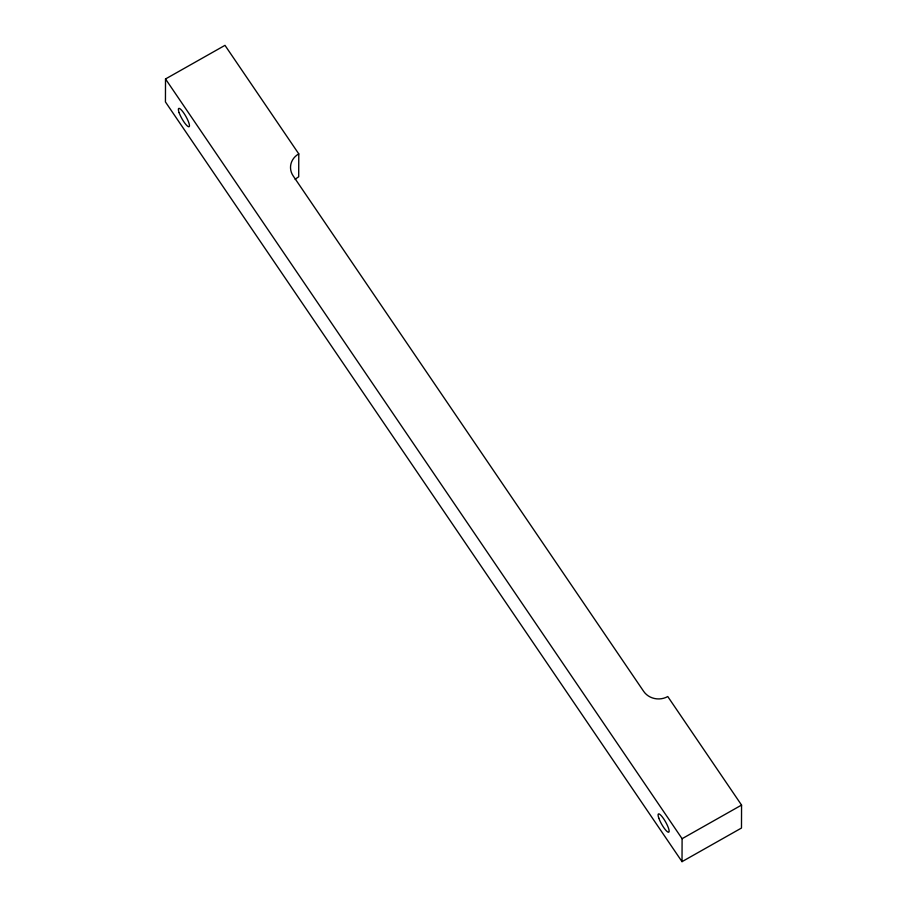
<?xml version="1.0" encoding="UTF-8"?>
<svg xmlns="http://www.w3.org/2000/svg" width="907" height="907" viewBox="0 0 907 907"><rect width="100%" height="100%" fill="white"/><g stroke="black" fill="none" stroke-linecap="round" stroke-linejoin="round"><path stroke-width="1.36" d="M165.516 78.966L165.437 101.924L682.019 861.65L741.484 828.034L741.563 805.076L667.767 696.542A17.494 15.963 0.2 0 1 643.675 691.383L293.142 175.856A17.494 15.963 0.2 0 1 298.777 153.884L224.981 45.35L165.516 78.966L682.098 838.703L682.019 861.65M298.777 153.884L298.698 176.831A17.494 15.963 0.2 0 0 295.172 179.473M682.098 838.703L741.563 805.076M179.121 112.683A10.499 2.279 60.5 0 0 188.713 126.776A10.499 2.279 60.5 0 0 183.94 113.273A10.499 2.279 60.5 0 0 179.121 112.683M658.811 818.148A10.499 2.279 60.5 0 0 668.391 832.241A10.499 2.279 60.5 0 0 663.618 818.738A10.499 2.279 60.5 0 0 658.811 818.148"/></g></svg>
